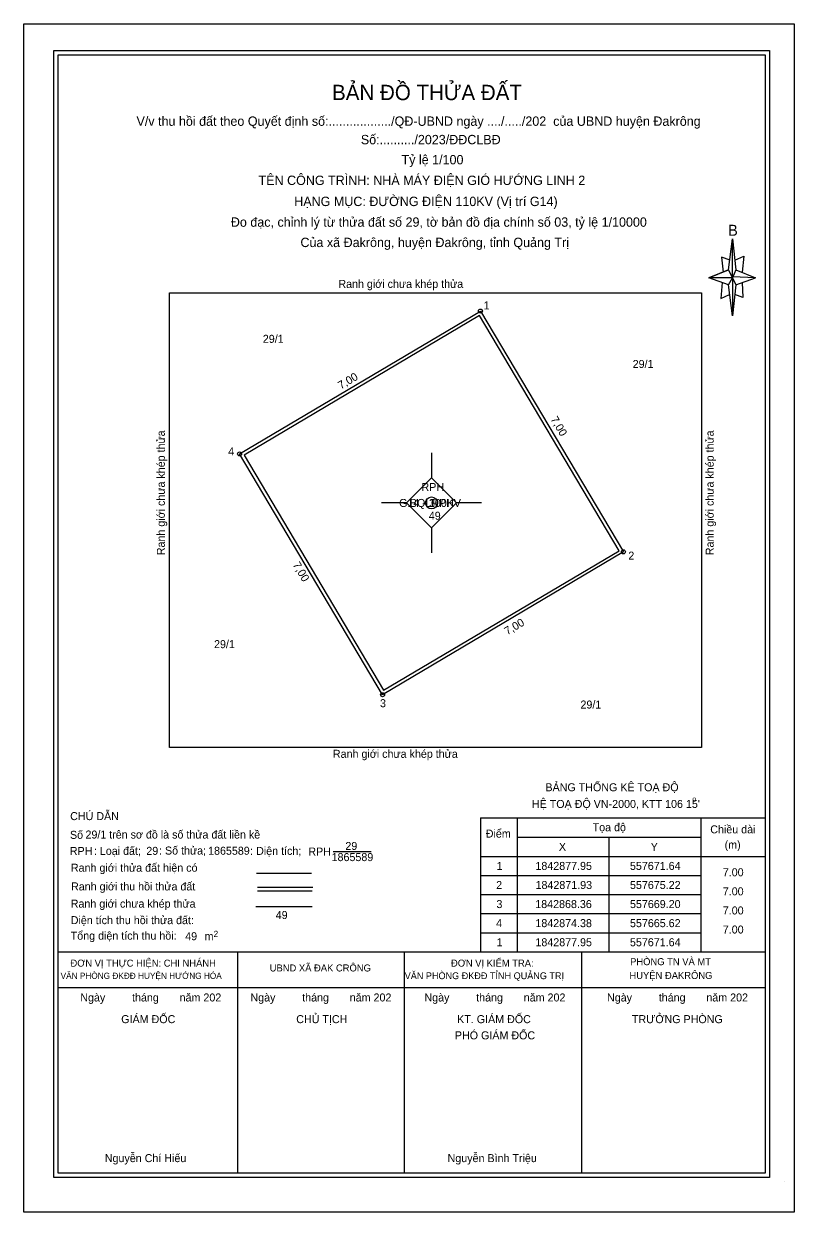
# Model space of a CAD drawing. Extents: x 554326 to 557938, y 1842406 to 1850283.
# Drawn here: x 557660.23 to 557679.48, y 1842855.42 to 1842885.13 of the extents above; entities that cross this region are included whole.
import ezdxf

# ---------------------------------------------------------------- set-up
doc = ezdxf.new("R2010")
doc.units = 0
for name, color, linetype in [('hsktNoiDung', 7, 'Continuous'), ('hsktTemplate', 7, 'Continuous'), ('Level 10', 7, 'Continuous'), ('Level 11', 7, 'Continuous'), ('Level 13', 7, 'Continuous'), ('Level 15', 7, 'Continuous'), ('Level 2', 7, 'Continuous'), ('Level 20', 7, 'Continuous'), ('Level 21', 7, 'Continuous'), ('Level 27', 7, 'Continuous'), ('Level 28', 7, 'Continuous'), ('Level 41', 7, 'Continuous'), ('Level 5', 7, 'Continuous'), ('Level 6', 7, 'Continuous'), ('Level 62', 7, 'Continuous'), ('NhanTuCan', 7, 'Continuous')]:
    doc.layers.add(name, color=color, linetype=linetype)

msp = doc.modelspace()

# ---------------------------------------------------------------- linework, layer by layer
at = {"layer": 'hsktTemplate'}
for p, q in [((557677.844, 1842878.978), (557677.944, 1842879.753)), ((557677.884, 1842879.217), (557677.666, 1842879.296)), ((557677.666, 1842879.296), (557677.705, 1842878.918)), ((557678.003, 1842879.217), (557678.222, 1842879.316)), ((557678.222, 1842879.316), (557678.182, 1842878.918)), ((557677.844, 1842878.978), (557677.348, 1842878.779)), ((557677.348, 1842878.779), (557677.844, 1842878.978)), ((557677.944, 1842878.779), (557677.844, 1842878.978)), ((557677.844, 1842878.978), (557678.023, 1842878.601)), ((557678.023, 1842878.978), (557678.52, 1842878.779)), ((557677.844, 1842878.601), (557677.348, 1842878.779)), ((557677.944, 1842878.779), (557677.348, 1842878.779)), ((557677.686, 1842878.66), (557677.646, 1842878.263)), ((557678.52, 1842878.779), (557677.944, 1842878.799)), ((557677.944, 1842878.799), (557677.944, 1842878.779)), ((557677.944, 1842878.779), (557678.023, 1842878.601)), ((557678.023, 1842878.601), (557678.52, 1842878.779)), ((557678.023, 1842878.601), (557678.52, 1842878.779)), ((557678.182, 1842878.66), (557678.202, 1842878.283)), ((557677.646, 1842878.263), (557677.864, 1842878.362)), ((557678.023, 1842878.601), (557677.944, 1842877.826)), ((557678.202, 1842878.283), (557678.003, 1842878.362)), ((557666.045, 1842863.892), (557667.42, 1842863.892)), ((557666.066, 1842863.545), (557667.449, 1842863.545)), ((557666.066, 1842863.452), (557667.44, 1842863.452)), ((557661.091, 1842861.929), (557678.755, 1842861.929)), ((557665.575, 1842856.401), (557665.575, 1842861.929)), ((557669.743, 1842856.401), (557669.743, 1842861.929)), ((557674.172, 1842856.401), (557674.172, 1842861.929)), ((557661.091, 1842861.036), (557678.755, 1842861.036)), ((557679.241, 1842856.186), (557679.241, 1842856.186)), ((557679.241, 1842856.186), (557679.241, 1842856.186)), ((557679.241, 1842856.186), (557679.241, 1842856.186))]:
    msp.add_line(p, q, dxfattribs=at)
for points in [[(557660.983, 1842884.458), (557678.864, 1842884.458), (557678.864, 1842856.286), (557660.983, 1842856.286)], [(557661.091, 1842884.35), (557678.755, 1842884.35), (557678.755, 1842856.394), (557661.091, 1842856.394)], [(557677.944, 1842879.753), (557678.023, 1842878.978), (557677.944, 1842878.779)], [(557677.944, 1842878.779), (557677.944, 1842877.826), (557677.844, 1842878.601)], [(557663.87, 1842878.405), (557677.163, 1842878.405), (557677.163, 1842867.04), (557663.87, 1842867.04)]]:
    msp.add_lwpolyline(points, close=True, dxfattribs=at)
msp.add_lwpolyline([(557667.436, 1842863.057), (557666.032, 1842863.057)], dxfattribs=at)
at = {"layer": 'Level 10'}
msp.add_lwpolyline([(557675.215, 1842871.928), (557669.195, 1842868.356), (557665.623, 1842874.376), (557671.643, 1842877.948), (557675.215, 1842871.928)], dxfattribs=at)
at = {"layer": 'Level 11'}
for p, q in [((557670.42, 1842874.4), (557670.42, 1842873.775)), ((557670.42, 1842873.775), (557669.795, 1842873.15)), ((557671.045, 1842873.15), (557670.42, 1842873.775)), ((557669.795, 1842873.15), (557669.17, 1842873.15)), ((557669.795, 1842873.15), (557670.42, 1842872.525)), ((557670.42, 1842872.525), (557671.045, 1842873.15)), ((557671.67, 1842873.15), (557671.045, 1842873.15)), ((557670.42, 1842872.525), (557670.42, 1842871.9))]:
    msp.add_line(p, q, dxfattribs=at)
msp.add_circle((557670.42, 1842873.15), 0.15, dxfattribs=at)
at = {"layer": 'Level 13'}
msp.add_lwpolyline([(557667.963, 1842864.436), (557668.912, 1842864.436)], dxfattribs=at)
at = {"layer": 'Level 2'}
msp.add_lwpolyline([(557660.228, 1842885.13), (557679.484, 1842885.13), (557679.484, 1842855.418), (557660.228, 1842855.418)], close=True, dxfattribs=at)
at = {"layer": 'Level 21'}
for centre in [(557671.643, 1842877.948), (557665.623, 1842874.376), (557675.215, 1842871.928), (557669.195, 1842868.356)]:
    msp.add_circle(centre, 0.05, dxfattribs=at)
at = {"layer": 'Level 27'}
for p, q in [((557678.755, 1842865.784), (557678.755, 1842861.929)), ((557671.644, 1842865.281), (557678.755, 1842865.281)), ((557671.644, 1842865.281), (557671.644, 1842861.929)), ((557672.561, 1842865.281), (557672.561, 1842861.929)), ((557677.149, 1842865.281), (557677.149, 1842861.929)), ((557672.561, 1842864.792), (557677.149, 1842864.792)), ((557674.855, 1842864.792), (557674.855, 1842861.929)), ((557671.644, 1842864.315), (557678.755, 1842864.315)), ((557671.644, 1842863.837), (557677.149, 1842863.837)), ((557671.644, 1842863.36), (557677.149, 1842863.36)), ((557671.644, 1842862.883), (557677.149, 1842862.883)), ((557671.644, 1842862.406), (557677.149, 1842862.406)), ((557671.644, 1842861.929), (557678.755, 1842861.929))]:
    msp.add_line(p, q, dxfattribs=at)
at = {"layer": 'Level 41'}
msp.add_lwpolyline([(557669.223, 1842868.466), (557675.105, 1842871.956), (557671.615, 1842877.838), (557665.733, 1842874.348)], close=True, dxfattribs=at)

# ---------------------------------------------------------------- texts
at = {"layer": 'hsktNoiDung'}
for s, height, p in [('Số ', 0.2, (557661.383, 1842864.753)), ('29/1', 0.2, (557661.771, 1842864.76)), ('trên sơ đồ là số thửa đất liền kề', 0.2, (557662.363, 1842864.76)), ('RPH', 0.2, (557661.379, 1842864.349)), (': Loại đất;', 0.2, (557661.981, 1842864.352)), ('29', 0.2, (557663.291, 1842864.353)), (': Số thửa; ', 0.2, (557663.609, 1842864.36)), ('1865589', 0.2, (557664.835, 1842864.355)), (' : Diện tích;', 0.2, (557665.812, 1842864.352)), ('49', 0.2, (557664.263, 1842862.218)), ('m', 0.2, (557664.748, 1842862.218)), ('2', 0.15, (557664.975, 1842862.303))]:
    msp.add_text(s, height=height, dxfattribs=at).set_placement(p)
at = {"layer": 'hsktTemplate'}
for s, height, p in [('BẢN ĐỒ THỬA ĐẤT', 0.38401, (557667.933, 1842883.22)), ('V/v thu hồi đất theo Quyết định số:................../QĐ-UBND ngày ..../...../202  của UBND huyện Đakrông', 0.233918, (557663.046, 1842882.578)), ('Số:........../2023/ĐĐCLBĐ', 0.23392, (557668.653, 1842882.117)), ('Tỷ lệ 1/100', 0.23392, (557669.67, 1842881.615)), ('TÊN CÔNG TRÌNH: NHÀ MÁY ĐIỆN GIÓ HƯỚNG LINH 2', 0.23392, (557666.096, 1842881.099)), ('HẠNG MỤC: ĐƯỜNG ĐIỆN 110KV (Vị trí G14)', 0.23392, (557666.988, 1842880.572)), ('Đo đạc, chỉnh lý từ thửa đất số 29, tờ bản đồ địa chính số 03, tỷ lệ 1/10000', 0.23392, (557665.404, 1842880.055)), ('B', 0.274, (557677.83, 1842879.83)), ('Của xã Đakrông, huyện Đakrông, tỉnh Quảng Trị', 0.23392, (557667.144, 1842879.547)), ('Ranh giới chưa khép thửa', 0.2, (557668.091, 1842878.527)), ('Ranh giới chưa khép thửa', 0.2, (557667.955, 1842866.778)), ('BẢNG THỐNG KÊ TOẠ ĐỘ', 0.2, (557673.266, 1842865.942)), ("HỆ TOẠ ĐỘ VN-2000, KTT 106 15'", 0.2, (557672.928, 1842865.525)), ('o', 0.139, (557676.934, 1842865.677)), ('CHÚ DẪN', 0.2, (557661.388, 1842865.221)), ('Ranh giới thửa đất hiện có', 0.2, (557661.406, 1842863.931)), ('Ranh giới thu hồi thửa đất', 0.2, (557661.41, 1842863.463)), ('Ranh giới chưa khép thửa', 0.2, (557661.402, 1842863.033)), ('Diện tích thu hồi thửa đất:', 0.2, (557661.402, 1842862.62)), ('Tổng diện tích thu hồi:', 0.2, (557661.402, 1842862.232)), ('ĐƠN VỊ THỰC HIỆN: CHI NHÁNH', 0.17544, (557661.396, 1842861.558)), ('ĐƠN VỊ KIỂM TRA:', 0.17544, (557670.906, 1842861.558)), ('PHÒNG TN VÀ MT', 0.17544, (557675.383, 1842861.594)), ('VĂN PHÒNG ĐKĐĐ HUYỆN HƯỚNG HÓA', 0.15409, (557661.149, 1842861.252)), ('UBND XÃ ĐAK CRÔNG', 0.17544, (557666.375, 1842861.437)), ('VĂN PHÒNG ĐKĐĐ TỈNH QUẢNG TRỊ', 0.16963, (557669.749, 1842861.245)), ('HUYỆN ĐAKRÔNG', 0.17544, (557675.367, 1842861.25)), ('Ngày         tháng       năm 202', 0.2, (557661.641, 1842860.687)), ('Ngày         tháng       năm 202', 0.2, (557665.893, 1842860.687)), ('Ngày         tháng       năm 202', 0.2, (557670.242, 1842860.687)), ('Ngày         tháng       năm 202', 0.2, (557674.806, 1842860.687)), ('GIÁM ĐỐC', 0.2, (557662.664, 1842860.145)), ('CHỦ TỊCH', 0.2, (557667.038, 1842860.145)), ('KT. GIÁM ĐỐC', 0.2, (557671.06, 1842860.145)), ('TRƯỞNG PHÒNG', 0.2, (557675.428, 1842860.145)), ('PHÓ GIÁM ĐỐC', 0.2, (557671.003, 1842859.74)), ('Nguyễn Chí Hiếu', 0.2, (557662.254, 1842856.671)), ('Nguyễn Bình Triệu', 0.2, (557670.821, 1842856.671))]:
    msp.add_text(s, height=height, dxfattribs=at).set_placement(p)
at = {"layer": 'Level 13'}
for s, p in [('RPH', (557667.34, 1842864.336)), ('1865589', (557667.922, 1842864.196)), ('29', (557668.266, 1842864.475))]:
    msp.add_text(s, height=0.2, dxfattribs=at).set_placement(p)
at = {"layer": 'Level 15'}
msp.add_text('BQLRPH', height=0.2, dxfattribs=at).set_placement((557669.878, 1842873.05))
at = {"layer": 'Level 2'}
for p in [(557663.754, 1842871.843), (557677.471, 1842871.843)]:
    msp.add_text('Ranh giới chưa khép thửa', height=0.2, rotation=90, dxfattribs=at).set_placement(p)
at = {"layer": 'Level 20'}
msp.add_text('3', height=0.2, dxfattribs=at).set_placement((557670.358, 1842873.05))
at = {"layer": 'Level 21'}
for s, p in [('1', (557671.721, 1842877.989)), ('1', (557671.721, 1842877.989)), ('4', (557665.338, 1842874.341)), ('2', (557675.338, 1842871.732)), ('3', (557669.132, 1842868.044))]:
    msp.add_text(s, height=0.2, dxfattribs=at).set_placement(p)
at = {"layer": 'Level 27'}
for s, p in [('Điểm', (557671.775, 1842864.784)), ('Tọa độ', (557674.446, 1842864.943)), ('Chiều dài', (557677.386, 1842864.89)), ('(m)', (557677.745, 1842864.506)), ('X', (557673.603, 1842864.453)), ('Y', (557675.898, 1842864.453)), ('1', (557672.047, 1842863.976)), ('1842877.95', (557673.016, 1842863.976)), ('557671.64', (557675.379, 1842863.976)), ('7.00', (557677.699, 1842863.817)), ('2', (557672.035, 1842863.499)), ('1842871.93', (557673.019, 1842863.499)), ('557675.22', (557675.38, 1842863.499)), ('7.00', (557677.699, 1842863.34)), ('3', (557672.041, 1842863.022)), ('1842868.36', (557673.012, 1842863.022)), ('557669.20', (557675.38, 1842863.022)), ('7.00', (557677.699, 1842862.863)), ('4', (557672.034, 1842862.545)), ('1842874.38', (557673.015, 1842862.545)), ('557665.62', (557675.38, 1842862.545)), ('7.00', (557677.699, 1842862.386)), ('1', (557672.047, 1842862.068)), ('1842877.95', (557673.016, 1842862.068)), ('557671.64', (557675.379, 1842862.068))]:
    msp.add_text(s, height=0.2, dxfattribs=at).set_placement(p)
at = {"layer": 'Level 28'}
msp.add_text('G14 - 100KV', height=0.2, dxfattribs=at).set_placement((557669.61, 1842873.05))
at = {"layer": 'Level 5'}
for rotation, p in [(30.6878, (557668.155, 1842875.984)), (300.6878, (557673.386, 1842875.243)), (300.6878, (557666.943, 1842871.606)), (30.6878, (557672.314, 1842869.84))]:
    msp.add_text('7,00', height=0.2, rotation=rotation, dxfattribs=at).set_placement(p)
for p in [(557670.351, 1842872.73), (557666.525, 1842862.748)]:
    msp.add_text('49', height=0.2, dxfattribs=at).set_placement(p)
at = {"layer": 'Level 6'}
for p in [(557670.351, 1842872.73), (557666.525, 1842862.748)]:
    msp.add_text('49', height=0.2, dxfattribs=at).set_placement(p)
at = {"layer": 'Level 62'}
msp.add_text('RPH', height=0.2, dxfattribs=at).set_placement((557670.169, 1842873.448))
at = {"layer": 'NhanTuCan'}
for p in [(557666.203, 1842877.153), (557675.447, 1842876.525), (557664.984, 1842869.52), (557674.142, 1842868.01)]:
    msp.add_text('29/1', height=0.2, dxfattribs=at).set_placement(p)

doc.saveas('drawing.dxf')
